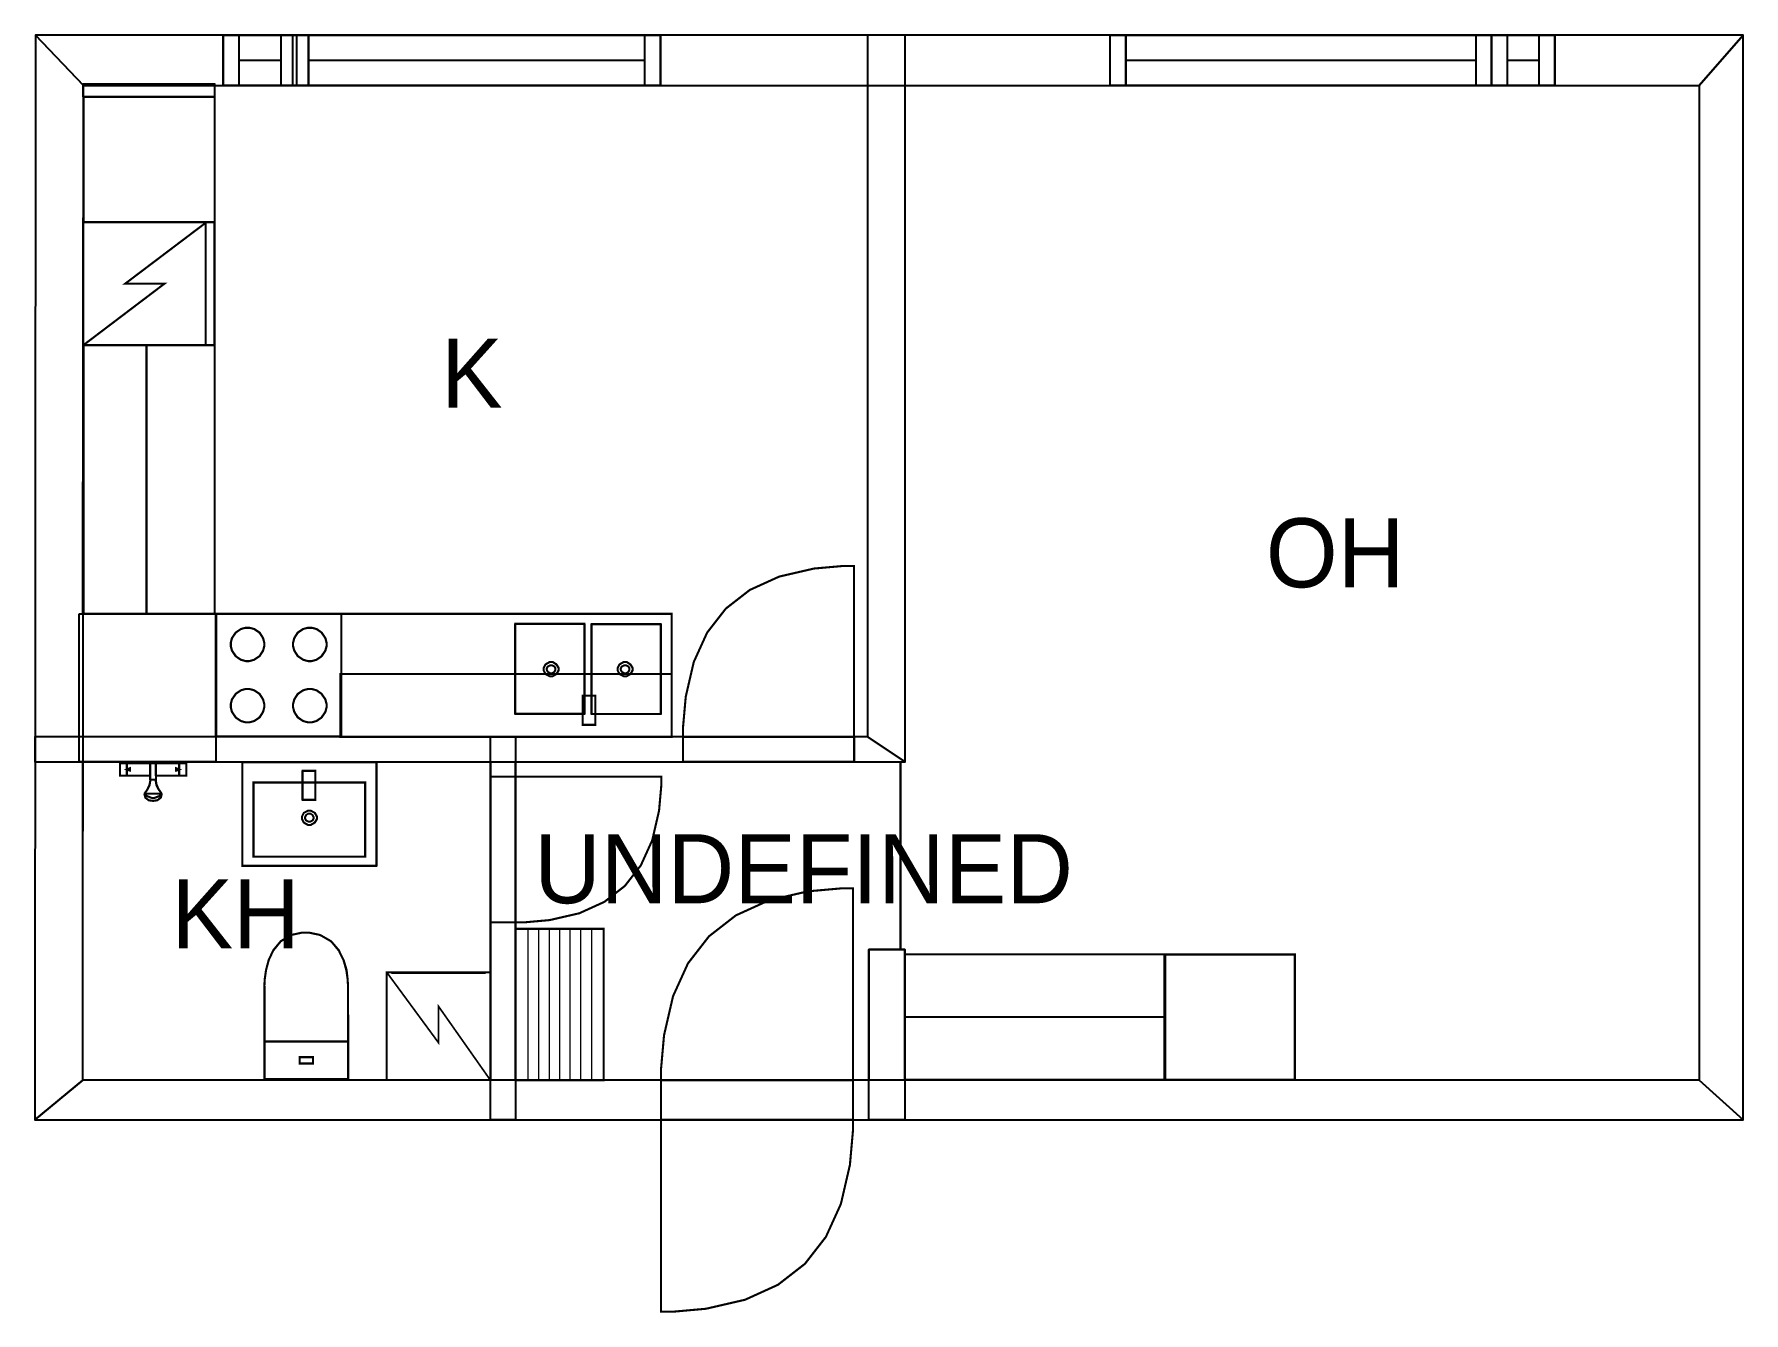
# Model space of a CAD drawing. Extents: x 1.76 to 10.27, y 0 to 6.36.
import ezdxf

# ---------------------------------------------------------------- set-up
doc = ezdxf.new("R2010")
doc.units = 0
doc.layers.get('0').update_dxf_attribs({"linetype": 'CONTINUOUS'})

msp = doc.modelspace()

# ---------------------------------------------------------------- linework, layer by layer
at = {"color": 0}
for points, const_width in [([(2.00082, 1.15685), (2.00353, 6.10829), (1.76394, 6.35829), (1.76107, 0.95893), (2.00082, 1.15685)], 0.00208), ([(2.00353, 6.10829), (10.0449, 6.10829), (10.2637, 6.35829), (1.76394, 6.35829), (2.00353, 6.10829)], 0.00208), ([(2.69937, 6.35829), (3.06407, 6.35829), (3.06407, 6.10829), (2.69937, 6.10829), (2.69937, 6.35829)], 0.01042), ([(2.69937, 6.35829), (3.06407, 6.35829), (3.06407, 6.10829), (2.69937, 6.10829), (2.69937, 6.35829)], 0.01042), ([(3.04508, 6.35829), (4.87457, 6.35829), (4.87457, 6.10829), (3.04508, 6.10829), (3.04508, 6.35829)], 0.01042), ([(3.04508, 6.35829), (4.87457, 6.35829), (4.87457, 6.10829), (3.04508, 6.10829), (3.04508, 6.35829)], 0.01042), ([(5.90457, 6.35829), (5.90457, 2.86578), (6.09207, 2.74078), (6.09207, 6.35829), (5.90457, 6.35829)], 0.00208), ([(7.11268, 6.35829), (9.01133, 6.35829), (9.01133, 6.10829), (7.11268, 6.10829), (7.11268, 6.35829)], 0.01042), ([(7.11268, 6.35829), (9.01133, 6.35829), (9.01133, 6.10829), (7.11268, 6.10829), (7.11268, 6.35829)], 0.01042), ([(9.01133, 6.35829), (9.32574, 6.35829), (9.32574, 6.10829), (9.01133, 6.10829), (9.01133, 6.35829)], 0.01042), ([(9.01133, 6.35829), (9.32574, 6.35829), (9.32574, 6.10829), (9.01133, 6.10829), (9.01133, 6.35829)], 0.01042), ([(10.0449, 6.10829), (10.0449, 1.15685), (10.2637, 0.95893), (10.2637, 6.35829), (10.0449, 6.10829)], 0.00208), ([(2.00401, 6.05208), (2.00401, 5.42708), (2.65631, 5.42708), (2.65631, 6.05208), (2.00401, 6.05208)], 0.01042), ([(2.0025, 6.11681), (2.0025, 6.05208), (2.65631, 6.05208), (2.65631, 6.11681), (2.0025, 6.11681)], 0.00647), ([(2.00299, 5.42708), (2.00299, 4.81565), (2.65511, 4.81565), (2.65511, 5.42708), (2.00299, 5.42708)], 0.01019), ([(2.61165, 5.42708), (2.61165, 4.81565), (2.65511, 4.81565), (2.65511, 5.42708), (2.61165, 5.42708)], 0.01019), ([(2.00439, 4.81565), (2.00439, 3.47857), (2.65576, 3.47857), (2.65576, 4.81565), (2.00439, 4.81565)], 0.01042), ([(2.00456, 4.81569), (2.00456, 3.47797), (2.31706, 3.47797), (2.31706, 4.81569), (2.00456, 4.81569)], 0.01042), ([(4.98742, 2.86578), (4.98742, 2.91569), (5.00071, 3.06526), (5.04058, 3.23817), (5.10704, 3.38444), (5.20014, 3.50412), (5.31982, 3.59722), (5.4661, 3.66368), (5.63894, 3.70356), (5.78851, 3.71685), (5.83843, 3.71685), (5.83843, 2.86578), (4.98742, 2.86578)], 0.01042), ([(1.98269, 3.47786), (2.66271, 3.47786), (2.66271, 2.74078), (1.98269, 2.74078), (1.98269, 3.47786)], 0.00208), ([(2.66271, 3.47851), (4.93056, 3.47851), (4.93056, 2.86632), (2.66271, 2.86632), (2.66271, 3.47851)], 0.01042), ([(2.66493, 3.4784), (3.28618, 3.4784), (3.28618, 2.86768), (2.66493, 2.86768), (2.66493, 3.4784)], 0.01042), ([(2.7366, 3.32596), (2.7366, 3.3341), (2.74311, 3.3584), (2.76096, 3.38488), (2.78743, 3.40278), (2.81179, 3.40929), (2.81993, 3.40929), (2.82801, 3.40929), (2.85232, 3.40278), (2.87885, 3.38488), (2.89671, 3.3584), (2.90326, 3.3341), (2.90326, 3.32596), (2.90326, 3.31787), (2.89671, 3.29351), (2.87885, 3.26704), (2.85232, 3.24918), (2.82801, 3.24262), (2.81993, 3.24262), (2.81179, 3.24262), (2.78743, 3.24918), (2.76096, 3.26704), (2.74311, 3.29351), (2.7366, 3.31787), (2.7366, 3.32596)], 0.01042), ([(3.04656, 3.32596), (3.04656, 3.3341), (3.05306, 3.3584), (3.07096, 3.38488), (3.09744, 3.40278), (3.12175, 3.40929), (3.12989, 3.40929), (3.13797, 3.40929), (3.16233, 3.40278), (3.18881, 3.38488), (3.20665, 3.3584), (3.21322, 3.3341), (3.21322, 3.32596), (3.21322, 3.31787), (3.20665, 3.29351), (3.18881, 3.26704), (3.16233, 3.24918), (3.13797, 3.24262), (3.12989, 3.24262), (3.12175, 3.24262), (3.09744, 3.24918), (3.07096, 3.26704), (3.05306, 3.29351), (3.04656, 3.31787), (3.04656, 3.32596)], 0.01042), ([(4.15224, 3.42844), (4.49631, 3.42844), (4.49631, 2.98025), (4.15224, 2.98025), (4.15224, 3.42844)], 0.01042), ([(4.53244, 3.42751), (4.87651, 3.42751), (4.87651, 2.97917), (4.53244, 2.97917), (4.53244, 3.42751)], 0.01042), ([(4.29443, 3.20253), (4.29443, 3.20899), (4.30507, 3.22835), (4.32443, 3.23899), (4.33089, 3.23899), (4.33729, 3.23899), (4.35667, 3.22835), (4.36735, 3.20899), (4.36735, 3.20253), (4.36735, 3.19613), (4.35667, 3.17676), (4.33729, 3.16607), (4.33089, 3.16607), (4.32443, 3.16607), (4.30507, 3.17676), (4.29443, 3.19613), (4.29443, 3.20253)], 0.00833), ([(4.6626, 3.20253), (4.6626, 3.20899), (4.67324, 3.22835), (4.6926, 3.23899), (4.69906, 3.23899), (4.70546, 3.23899), (4.72483, 3.22835), (4.73551, 3.20899), (4.73551, 3.20253), (4.73551, 3.19613), (4.72483, 3.17676), (4.70546, 3.16607), (4.69906, 3.16607), (4.6926, 3.16607), (4.67324, 3.17676), (4.6626, 3.19613), (4.6626, 3.20253)], 0.00833), ([(3.28271, 3.17833), (4.93056, 3.17833), (4.93056, 2.86583), (3.28271, 2.86583), (3.28271, 3.17833)], 0.01042), ([(4.31006, 3.20253), (4.31006, 3.20622), (4.31614, 3.21729), (4.32721, 3.22336), (4.33089, 3.22336), (4.33453, 3.22336), (4.3456, 3.21729), (4.35172, 3.20622), (4.35172, 3.20253), (4.35172, 3.19889), (4.3456, 3.18782), (4.33453, 3.18169), (4.33089, 3.18169), (4.32721, 3.18169), (4.31614, 3.18782), (4.31006, 3.19889), (4.31006, 3.20253)], 0.00833), ([(4.67822, 3.20253), (4.67822, 3.20622), (4.68431, 3.21729), (4.69536, 3.22336), (4.69906, 3.22336), (4.70269, 3.22336), (4.71376, 3.21729), (4.71989, 3.20622), (4.71989, 3.20253), (4.71989, 3.19889), (4.71376, 3.18782), (4.70269, 3.18169), (4.69906, 3.18169), (4.69536, 3.18169), (4.68431, 3.18782), (4.67822, 3.19889), (4.67822, 3.20253)], 0.00833), ([(2.7366, 3.02106), (2.7366, 3.02919), (2.74311, 3.0535), (2.76096, 3.07997), (2.78743, 3.09787), (2.81179, 3.10439), (2.81993, 3.10439), (2.82801, 3.10439), (2.85232, 3.09787), (2.87885, 3.07997), (2.89671, 3.0535), (2.90326, 3.02919), (2.90326, 3.02106), (2.90326, 3.01297), (2.89671, 2.98867), (2.87885, 2.96212), (2.85232, 2.94428), (2.82801, 2.93772), (2.81993, 2.93772), (2.81179, 2.93772), (2.78743, 2.94428), (2.76096, 2.96212), (2.74311, 2.98867), (2.7366, 3.01297), (2.7366, 3.02106)], 0.01042), ([(3.04656, 3.02106), (3.04656, 3.02919), (3.05306, 3.0535), (3.07096, 3.07997), (3.09744, 3.09787), (3.12175, 3.10439), (3.12989, 3.10439), (3.13797, 3.10439), (3.16233, 3.09787), (3.18881, 3.07997), (3.20665, 3.0535), (3.21322, 3.02919), (3.21322, 3.02106), (3.21322, 3.01297), (3.20665, 2.98867), (3.18881, 2.96212), (3.16233, 2.94428), (3.13797, 2.93772), (3.12989, 2.93772), (3.12175, 2.93772), (3.09744, 2.94428), (3.07096, 2.96212), (3.05306, 2.98867), (3.04656, 3.01297), (3.04656, 3.02106)], 0.01042), ([(4.48807, 3.07107), (4.55057, 3.07107), (4.55057, 2.92524), (4.48807, 2.92524), (4.48807, 3.07107)], 0.01042), ([(5.90457, 2.86578), (1.7621, 2.86578), (1.7621, 2.74078), (6.09207, 2.74078), (5.90457, 2.86578)], 0.00208), ([(4.02854, 2.86578), (4.15354, 2.86578), (4.15354, 0.95893), (4.02854, 0.95893), (4.02854, 2.86578)], 0.00208), ([(4.98742, 2.86578), (5.83843, 2.86578), (5.83843, 2.74078), (4.98742, 2.74078), (4.98742, 2.86578)], 0.01042), ([(4.98742, 2.86578), (5.83843, 2.86578), (5.83843, 2.74078), (4.98742, 2.74078), (4.98742, 2.86578)], 0.01042), ([(2.18571, 2.73562), (2.21903, 2.73562), (2.21903, 2.6721), (2.18571, 2.6721), (2.18571, 2.73562)], 0.01042), ([(2.21903, 2.73562), (2.33572, 2.73562), (2.33572, 2.6721), (2.21903, 2.6721), (2.21903, 2.73562)], 0.01042), ([(2.33572, 2.73562), (2.36382, 2.73562), (2.36382, 2.65229), (2.35678, 2.65229), (2.34099, 2.65229), (2.33572, 2.65229), (2.33572, 2.67312), (2.33572, 2.72), (2.33572, 2.73562)], 0.01042), ([(2.36382, 2.73562), (2.48047, 2.73562), (2.48047, 2.6721), (2.36382, 2.6721), (2.36382, 2.73562)], 0.01042), ([(2.47944, 2.73562), (2.51486, 2.73562), (2.51486, 2.6721), (2.47944, 2.6721), (2.47944, 2.73562)], 0.01042), ([(2.79411, 2.74035), (3.46099, 2.74035), (3.46099, 2.22368), (2.79411, 2.22368), (2.79411, 2.74035)], 0.01042), ([(2.21903, 2.70335), (2.22222, 2.70458), (2.23188, 2.70844), (2.23465, 2.70958), (2.23465, 2.70958), (2.23465, 2.70817), (2.23465, 2.70389), (2.23465, 2.6996), (2.23465, 2.69814), (2.23465, 2.69814), (2.23226, 2.69879), (2.22228, 2.70221), (2.21903, 2.70335)], 0.01042), ([(2.47944, 2.70335), (2.47618, 2.70458), (2.46653, 2.70844), (2.46382, 2.70958), (2.46382, 2.70958), (2.46382, 2.70817), (2.46382, 2.70389), (2.46382, 2.6996), (2.46382, 2.69814), (2.46382, 2.69814), (2.46615, 2.69879), (2.47613, 2.70221), (2.47944, 2.70335)], 0.01042), ([(2.84972, 2.63932), (3.40549, 2.63932), (3.40549, 2.26932), (2.84972, 2.26932), (2.84972, 2.63932)], 0.01042), ([(3.09424, 2.69732), (3.15674, 2.69732), (3.15674, 2.55149), (3.09424, 2.55149), (3.09424, 2.69732)], 0.01042), ([(4.02854, 2.66797), (4.15354, 2.66797), (4.15354, 1.94228), (4.02854, 1.94228), (4.02854, 2.66797)], 0.01042), ([(4.02854, 2.66797), (4.15354, 2.66797), (4.15354, 1.94228), (4.02854, 1.94228), (4.02854, 2.66797)], 0.01042), ([(4.15354, 1.94228), (4.19601, 1.94228), (4.32362, 1.95367), (4.47103, 1.98768), (4.59576, 2.04438), (4.69781, 2.12375), (4.77718, 2.22581), (4.83388, 2.35053), (4.86789, 2.49794), (4.87929, 2.62549), (4.87929, 2.66797), (4.15354, 2.66797), (4.15354, 1.94228)], 0.01042), ([(3.16401, 2.46311), (3.16401, 2.45671), (3.15332, 2.43733), (3.13396, 2.42665), (3.12756, 2.42665), (3.1211, 2.42665), (3.10172, 2.43733), (3.0911, 2.45671), (3.0911, 2.46311), (3.0911, 2.46957), (3.10172, 2.48893), (3.1211, 2.49957), (3.12756, 2.49957), (3.13396, 2.49957), (3.15332, 2.48893), (3.16401, 2.46957), (3.16401, 2.46311)], 0.00833), ([(3.14839, 2.46311), (3.14839, 2.45947), (3.14225, 2.4484), (3.13118, 2.44228), (3.12756, 2.44228), (3.12386, 2.44228), (3.11279, 2.4484), (3.10672, 2.45947), (3.10672, 2.46311), (3.10672, 2.46679), (3.11279, 2.47786), (3.12386, 2.48394), (3.12756, 2.48394), (3.13118, 2.48394), (3.14225, 2.47786), (3.14839, 2.46679), (3.14839, 2.46311)], 0.00833), ([(4.87782, 1.15685), (4.87782, 1.21284), (4.89274, 1.3807), (4.9375, 1.57465), (5.0121, 1.73876), (5.11654, 1.87304), (5.25082, 1.97749), (5.41493, 2.05208), (5.60889, 2.09685), (5.77669, 2.11176), (5.83268, 2.11176), (5.83268, 1.15685), (4.87782, 1.15685)], 0.01042), ([(2.90419, 1.61763), (2.90419, 1.61763), (2.90408, 1.62939), (2.90571, 1.66037), (2.91183, 1.70421), (2.92529, 1.75444), (2.94883, 1.80469), (2.98529, 1.84853), (3.03743, 1.8795), (3.0905, 1.89122), (3.10818, 1.89122), (3.12646, 1.89122), (3.18132, 1.8795), (3.2354, 1.84853), (3.27322, 1.80469), (3.29764, 1.75444), (3.31164, 1.70421), (3.31803, 1.66037), (3.31976, 1.62939), (3.31972, 1.61763), (3.31972, 1.61763), (3.32081, 1.34934), (2.90419, 1.34934), (2.90419, 1.61763)], 0.01042), ([(4.15397, 1.90994), (4.15397, 1.15685), (4.5919, 1.15685), (4.5919, 1.90994), (4.15397, 1.90994)], 0.01042), ([(5.91238, 1.80735), (6.09158, 1.80735), (6.09158, 0.95893), (5.91238, 0.95893), (5.91238, 1.80735)], 0.00208), ([(6.09158, 1.78381), (7.38243, 1.78381), (7.38243, 1.1588), (6.09158, 1.1588), (6.09158, 1.78381)], 0.01042), ([(7.38721, 1.78299), (8.03212, 1.78299), (8.03212, 1.15799), (7.38721, 1.15799), (7.38721, 1.78299)], 0.01042), ([(3.51238, 1.69428), (4.02849, 1.69428), (4.02849, 1.15685), (3.51238, 1.15685), (3.51238, 1.69428)], 0.0086), ([(2.90419, 1.34934), (3.32075, 1.34934), (3.32075, 1.16206), (2.90419, 1.16206), (2.90419, 1.34934)], 0.01042), ([(3.07937, 1.27148), (3.14556, 1.27148), (3.14556, 1.23991), (3.07937, 1.23991), (3.07937, 1.27148)], 0.01042), ([(10.0449, 1.15685), (2.00082, 1.15685), (1.76107, 0.95893), (10.2637, 0.95893), (10.0449, 1.15685)], 0.00208), ([(4.87782, 1.15685), (5.83268, 1.15685), (5.83268, 0.95893), (4.87782, 0.95893), (4.87782, 1.15685)], 0.01042), ([(4.87782, 1.15685), (5.83268, 1.15685), (5.83268, 0.95893), (4.87782, 0.95893), (4.87782, 1.15685)], 0.01042), ([(5.83268, 0.95893), (5.83268, 0.90299), (5.81776, 0.73513), (5.773, 0.54118), (5.6984, 0.37706), (5.59397, 0.24279), (5.45969, 0.13835), (5.29557, 0.06375), (5.10161, 0.01899), (4.93375, 0.00401), (4.87782, 0.00401), (4.87782, 0.95893), (5.83268, 0.95893)], 0.01042)]:
    msp.add_lwpolyline(points, close=True, dxfattribs=dict(at, const_width=const_width))
for points in [[(2.00082, 1.15685), (2.00353, 6.10829), (1.76394, 6.35829), (1.76107, 0.95893), (2.00082, 1.15685)], [(2.00353, 6.10829), (10.0449, 6.10829), (10.2637, 6.35829), (1.76394, 6.35829), (2.00353, 6.10829)], [(5.90457, 6.35829), (5.90457, 2.86578), (6.09207, 2.74078), (6.09207, 6.35829), (5.90457, 6.35829)], [(10.0449, 6.10829), (10.0449, 1.15685), (10.2637, 0.95893), (10.2637, 6.35829), (10.0449, 6.10829)], [(1.98269, 3.47786), (2.66271, 3.47786), (2.66271, 2.74078), (1.98269, 2.74078), (1.98269, 3.47786)], [(5.90457, 2.86578), (1.7621, 2.86578), (1.7621, 2.74078), (6.09207, 2.74078), (5.90457, 2.86578)], [(4.02854, 2.86578), (4.15354, 2.86578), (4.15354, 0.95893), (4.02854, 0.95893), (4.02854, 2.86578)], [(5.91238, 1.80735), (6.09158, 1.80735), (6.09158, 0.95893), (5.91238, 0.95893), (5.91238, 1.80735)], [(10.0449, 1.15685), (2.00082, 1.15685), (1.76107, 0.95893), (10.2637, 0.95893), (10.0449, 1.15685)]]:
    msp.add_lwpolyline(points, close=True, dxfattribs=at)
at = {"color": 7}
for points in [[(2.69937, 6.35829), (3.06407, 6.35829), (3.06407, 6.10829), (2.69937, 6.10829), (2.69937, 6.35829)], [(2.69937, 6.35829), (3.06407, 6.35829), (3.06407, 6.10829), (2.69937, 6.10829), (2.69937, 6.35829)], [(3.04508, 6.35829), (4.87457, 6.35829), (4.87457, 6.10829), (3.04508, 6.10829), (3.04508, 6.35829)], [(3.04508, 6.35829), (4.87457, 6.35829), (4.87457, 6.10829), (3.04508, 6.10829), (3.04508, 6.35829)], [(7.11268, 6.35829), (9.01133, 6.35829), (9.01133, 6.10829), (7.11268, 6.10829), (7.11268, 6.35829)], [(7.11268, 6.35829), (9.01133, 6.35829), (9.01133, 6.10829), (7.11268, 6.10829), (7.11268, 6.35829)], [(9.01133, 6.35829), (9.32574, 6.35829), (9.32574, 6.10829), (9.01133, 6.10829), (9.01133, 6.35829)], [(9.01133, 6.35829), (9.32574, 6.35829), (9.32574, 6.10829), (9.01133, 6.10829), (9.01133, 6.35829)], [(5.90457, 2.86578), (2.66271, 2.86578), (2.66271, 3.47786), (2.00082, 3.47786), (2.00353, 6.10829), (5.90457, 6.10829), (5.90457, 2.86578)], [(2.0025, 6.11681), (2.65631, 6.11681), (2.65631, 6.05208), (2.0025, 6.05208), (2.0025, 6.11681)], [(2.00401, 6.05208), (2.65631, 6.05208), (2.65631, 5.42708), (2.00401, 5.42708), (2.00401, 6.05208)], [(10.0449, 1.15685), (6.09158, 1.15685), (6.09158, 1.80735), (6.0695, 1.80735), (6.0695, 2.74078), (6.09207, 2.74078), (6.09207, 6.10829), (10.0449, 6.10829), (10.0449, 1.15685)], [(2.00299, 5.42708), (2.65511, 5.42708), (2.65511, 4.81565), (2.00299, 4.81565), (2.00299, 5.42708)], [(2.61165, 5.42708), (2.65511, 5.42708), (2.65511, 4.81565), (2.61165, 4.81565), (2.61165, 5.42708)], [(2.00439, 4.81565), (2.65576, 4.81565), (2.65576, 3.47857), (2.00439, 3.47857), (2.00439, 4.81565)], [(2.66271, 3.47851), (4.93056, 3.47851), (4.93056, 2.86632), (2.66271, 2.86632), (2.66271, 3.47851)], [(2.66493, 3.4784), (3.28618, 3.4784), (3.28618, 2.86768), (2.66493, 2.86768), (2.66493, 3.4784)], [(2.7366, 3.32596), (2.7366, 3.3341), (2.74311, 3.3584), (2.76096, 3.38488), (2.78743, 3.40278), (2.81179, 3.40929), (2.81993, 3.40929), (2.82801, 3.40929), (2.85232, 3.40278), (2.87885, 3.38488), (2.89671, 3.3584), (2.90326, 3.3341), (2.90326, 3.32596), (2.90326, 3.31787), (2.89671, 3.29351), (2.87885, 3.26704), (2.85232, 3.24918), (2.82801, 3.24262), (2.81993, 3.24262), (2.81179, 3.24262), (2.78743, 3.24918), (2.76096, 3.26704), (2.74311, 3.29351), (2.7366, 3.31787), (2.7366, 3.32596)], [(3.04656, 3.32596), (3.04656, 3.3341), (3.05306, 3.3584), (3.07096, 3.38488), (3.09744, 3.40278), (3.12175, 3.40929), (3.12989, 3.40929), (3.13797, 3.40929), (3.16233, 3.40278), (3.18881, 3.38488), (3.20665, 3.3584), (3.21322, 3.3341), (3.21322, 3.32596), (3.21322, 3.31787), (3.20665, 3.29351), (3.18881, 3.26704), (3.16233, 3.24918), (3.13797, 3.24262), (3.12989, 3.24262), (3.12175, 3.24262), (3.09744, 3.24918), (3.07096, 3.26704), (3.05306, 3.29351), (3.04656, 3.31787), (3.04656, 3.32596)], [(4.15224, 3.42844), (4.49631, 3.42844), (4.49631, 2.98025), (4.15224, 2.98025), (4.15224, 3.42844)], [(4.53244, 3.42751), (4.87651, 3.42751), (4.87651, 2.97917), (4.53244, 2.97917), (4.53244, 3.42751)], [(4.29443, 3.20253), (4.29443, 3.20899), (4.30507, 3.22835), (4.32443, 3.23899), (4.33089, 3.23899), (4.33729, 3.23899), (4.35667, 3.22835), (4.36735, 3.20899), (4.36735, 3.20253), (4.36735, 3.19613), (4.35667, 3.17676), (4.33729, 3.16607), (4.33089, 3.16607), (4.32443, 3.16607), (4.30507, 3.17676), (4.29443, 3.19613), (4.29443, 3.20253)], [(4.6626, 3.20253), (4.6626, 3.20899), (4.67324, 3.22835), (4.6926, 3.23899), (4.69906, 3.23899), (4.70546, 3.23899), (4.72483, 3.22835), (4.73551, 3.20899), (4.73551, 3.20253), (4.73551, 3.19613), (4.72483, 3.17676), (4.70546, 3.16607), (4.69906, 3.16607), (4.6926, 3.16607), (4.67324, 3.17676), (4.6626, 3.19613), (4.6626, 3.20253)], [(4.31006, 3.20253), (4.31006, 3.20622), (4.31614, 3.21729), (4.32721, 3.22336), (4.33089, 3.22336), (4.33453, 3.22336), (4.3456, 3.21729), (4.35172, 3.20622), (4.35172, 3.20253), (4.35172, 3.19889), (4.3456, 3.18782), (4.33453, 3.18169), (4.33089, 3.18169), (4.32721, 3.18169), (4.31614, 3.18782), (4.31006, 3.19889), (4.31006, 3.20253)], [(4.67822, 3.20253), (4.67822, 3.20622), (4.68431, 3.21729), (4.69536, 3.22336), (4.69906, 3.22336), (4.70269, 3.22336), (4.71376, 3.21729), (4.71989, 3.20622), (4.71989, 3.20253), (4.71989, 3.19889), (4.71376, 3.18782), (4.70269, 3.18169), (4.69906, 3.18169), (4.69536, 3.18169), (4.68431, 3.18782), (4.67822, 3.19889), (4.67822, 3.20253)], [(2.7366, 3.02106), (2.7366, 3.02919), (2.74311, 3.0535), (2.76096, 3.07997), (2.78743, 3.09787), (2.81179, 3.10439), (2.81993, 3.10439), (2.82801, 3.10439), (2.85232, 3.09787), (2.87885, 3.07997), (2.89671, 3.0535), (2.90326, 3.02919), (2.90326, 3.02106), (2.90326, 3.01297), (2.89671, 2.98867), (2.87885, 2.96212), (2.85232, 2.94428), (2.82801, 2.93772), (2.81993, 2.93772), (2.81179, 2.93772), (2.78743, 2.94428), (2.76096, 2.96212), (2.74311, 2.98867), (2.7366, 3.01297), (2.7366, 3.02106)], [(3.04656, 3.02106), (3.04656, 3.02919), (3.05306, 3.0535), (3.07096, 3.07997), (3.09744, 3.09787), (3.12175, 3.10439), (3.12989, 3.10439), (3.13797, 3.10439), (3.16233, 3.09787), (3.18881, 3.07997), (3.20665, 3.0535), (3.21322, 3.02919), (3.21322, 3.02106), (3.21322, 3.01297), (3.20665, 2.98867), (3.18881, 2.96212), (3.16233, 2.94428), (3.13797, 2.93772), (3.12989, 2.93772), (3.12175, 2.93772), (3.09744, 2.94428), (3.07096, 2.96212), (3.05306, 2.98867), (3.04656, 3.01297), (3.04656, 3.02106)], [(4.48807, 3.07107), (4.55057, 3.07107), (4.55057, 2.92524), (4.48807, 2.92524), (4.48807, 3.07107)], [(4.98742, 2.86578), (5.83843, 2.86578), (5.83843, 2.74078), (4.98742, 2.74078), (4.98742, 2.86578)], [(4.98742, 2.86578), (5.83843, 2.86578), (5.83843, 2.74078), (4.98742, 2.74078), (4.98742, 2.86578)], [(2.00082, 2.74078), (4.02854, 2.74078), (4.02854, 1.15685), (2.00082, 1.15685), (2.00082, 2.74078)], [(2.18571, 2.73562), (2.21903, 2.73562), (2.21903, 2.6721), (2.18571, 2.6721), (2.18571, 2.73562)], [(2.21903, 2.73562), (2.33572, 2.73562), (2.33572, 2.6721), (2.21903, 2.6721), (2.21903, 2.73562)], [(2.33572, 2.73562), (2.36382, 2.73562), (2.36382, 2.65229), (2.35678, 2.65229), (2.34099, 2.65229), (2.33572, 2.65229), (2.33572, 2.67312), (2.33572, 2.72), (2.33572, 2.73562)], [(2.36382, 2.73562), (2.48047, 2.73562), (2.48047, 2.6721), (2.36382, 2.6721), (2.36382, 2.73562)], [(2.47944, 2.73562), (2.51486, 2.73562), (2.51486, 2.6721), (2.47944, 2.6721), (2.47944, 2.73562)], [(2.79411, 2.74035), (3.46099, 2.74035), (3.46099, 2.22368), (2.79411, 2.22368), (2.79411, 2.74035)], [(6.0695, 1.80735), (5.91238, 1.80735), (5.91238, 1.15685), (4.15354, 1.15685), (4.15354, 2.74078), (6.0695, 2.74078), (6.0695, 1.80735)], [(2.21903, 2.70335), (2.22222, 2.70458), (2.23188, 2.70844), (2.23465, 2.70958), (2.23465, 2.70958), (2.23465, 2.70817), (2.23465, 2.70389), (2.23465, 2.6996), (2.23465, 2.69814), (2.23465, 2.69814), (2.23226, 2.69879), (2.22228, 2.70221), (2.21903, 2.70335)], [(2.33572, 2.65229), (2.33572, 2.646), (2.33203, 2.62706), (2.3221, 2.60465), (2.31901, 2.60021), (2.31799, 2.59868), (2.30778, 2.5841), (2.30757, 2.58251), (2.30701, 2.57969), (2.31119, 2.56315), (2.32785, 2.55024), (2.33361, 2.54915), (2.3349, 2.54893), (2.3464, 2.54812), (2.35026, 2.54812), (2.34924, 2.54812), (2.35335, 2.54812), (2.36458, 2.54893), (2.36589, 2.54915), (2.37158, 2.55024), (2.38829, 2.56315), (2.39242, 2.57969), (2.39193, 2.58251), (2.39165, 2.5841), (2.38151, 2.59868), (2.38049, 2.60021), (2.37733, 2.60465), (2.36746, 2.62706), (2.36382, 2.646), (2.36382, 2.65229)], [(2.47944, 2.70335), (2.47618, 2.70458), (2.46653, 2.70844), (2.46382, 2.70958), (2.46382, 2.70958), (2.46382, 2.70817), (2.46382, 2.70389), (2.46382, 2.6996), (2.46382, 2.69814), (2.46382, 2.69814), (2.46615, 2.69879), (2.47613, 2.70221), (2.47944, 2.70335)], [(2.84972, 2.63932), (3.40549, 2.63932), (3.40549, 2.26932), (2.84972, 2.26932), (2.84972, 2.63932)], [(3.09424, 2.69732), (3.15674, 2.69732), (3.15674, 2.55149), (3.09424, 2.55149), (3.09424, 2.69732)], [(4.02854, 2.66797), (4.15354, 2.66797), (4.15354, 1.94228), (4.02854, 1.94228), (4.02854, 2.66797)], [(4.02854, 2.66797), (4.15354, 2.66797), (4.15354, 1.94228), (4.02854, 1.94228), (4.02854, 2.66797)], [(2.30757, 2.58149), (2.30778, 2.581), (2.31967, 2.57081), (2.34343, 2.56168), (2.35135, 2.56168), (2.35758, 2.56196), (2.38021, 2.57118), (2.39139, 2.581), (2.39193, 2.58149)], [(3.16401, 2.46311), (3.16401, 2.45671), (3.15332, 2.43733), (3.13396, 2.42665), (3.12756, 2.42665), (3.1211, 2.42665), (3.10172, 2.43733), (3.0911, 2.45671), (3.0911, 2.46311), (3.0911, 2.46957), (3.10172, 2.48893), (3.1211, 2.49957), (3.12756, 2.49957), (3.13396, 2.49957), (3.15332, 2.48893), (3.16401, 2.46957), (3.16401, 2.46311)], [(3.14839, 2.46311), (3.14839, 2.45947), (3.14225, 2.4484), (3.13118, 2.44228), (3.12756, 2.44228), (3.12386, 2.44228), (3.11279, 2.4484), (3.10672, 2.45947), (3.10672, 2.46311), (3.10672, 2.46679), (3.11279, 2.47786), (3.12386, 2.48394), (3.12756, 2.48394), (3.13118, 2.48394), (3.14225, 2.47786), (3.14839, 2.46679), (3.14839, 2.46311)], [(2.90419, 1.61763), (2.90419, 1.61763), (2.90408, 1.62939), (2.90571, 1.66037), (2.91183, 1.70421), (2.92529, 1.75444), (2.94883, 1.80469), (2.98529, 1.84853), (3.03743, 1.8795), (3.0905, 1.89122), (3.10818, 1.89122), (3.12646, 1.89122), (3.18132, 1.8795), (3.2354, 1.84853), (3.27322, 1.80469), (3.29764, 1.75444), (3.31164, 1.70421), (3.31803, 1.66037), (3.31976, 1.62939), (3.31972, 1.61763), (3.31972, 1.61763), (3.32081, 1.34934), (2.90419, 1.34934), (2.90419, 1.61763)], [(4.15397, 1.90994), (4.5919, 1.90994), (4.5919, 1.15685), (4.15397, 1.15685), (4.15397, 1.90994)], [(6.09158, 1.78381), (7.38243, 1.78381), (7.38243, 1.1588), (6.09158, 1.1588), (6.09158, 1.78381)], [(7.38721, 1.78299), (8.03212, 1.78299), (8.03212, 1.15799), (7.38721, 1.15799), (7.38721, 1.78299)], [(3.51238, 1.69428), (4.02849, 1.69428), (4.02849, 1.15685), (3.51238, 1.15685), (3.51238, 1.69428)], [(2.90419, 1.34934), (3.32075, 1.34934), (3.32075, 1.16206), (2.90419, 1.16206), (2.90419, 1.34934)], [(3.07937, 1.27148), (3.14556, 1.27148), (3.14556, 1.23991), (3.07937, 1.23991), (3.07937, 1.27148)], [(4.87782, 1.15685), (5.83268, 1.15685), (5.83268, 0.95893), (4.87782, 0.95893), (4.87782, 1.15685)], [(4.87782, 1.15685), (5.83268, 1.15685), (5.83268, 0.95893), (4.87782, 0.95893), (4.87782, 1.15685)]]:
    msp.add_lwpolyline(points, close=True, dxfattribs=at)
at = {"color": 0}
for points, const_width in [([(2.7775, 6.10829), (2.7775, 6.35829)], 0.01042), ([(2.98589, 6.10829), (2.98589, 6.35829)], 0.01042), ([(3.12326, 6.10829), (3.12326, 6.35829)], 0.01042), ([(4.7965, 6.10829), (4.7965, 6.35829)], 0.01042), ([(7.19086, 6.10829), (7.19086, 6.35829)], 0.01042), ([(8.93321, 6.10829), (8.93321, 6.35829)], 0.01042), ([(9.08946, 6.10829), (9.08946, 6.35829)], 0.01042), ([(9.24756, 6.10829), (9.24756, 6.35829)], 0.01042), ([(2.7775, 6.23329), (2.98589, 6.23329)], 0.01042), ([(3.12326, 6.23329), (4.7965, 6.23329)], 0.01042), ([(7.19086, 6.23329), (8.93321, 6.23329)], 0.01042), ([(9.08946, 6.23329), (9.24756, 6.23329)], 0.01042), ([(2.00299, 4.81565), (2.40625, 5.12136), (2.21061, 5.12136), (2.6149, 5.42708)], 0.01019), ([(2.33572, 2.65229), (2.33572, 2.646), (2.33203, 2.62706), (2.3221, 2.60465), (2.31901, 2.60021), (2.31799, 2.59868), (2.30778, 2.5841), (2.30757, 2.58251), (2.30701, 2.57969), (2.31119, 2.56315), (2.32785, 2.55024), (2.33361, 2.54915), (2.3349, 2.54893), (2.3464, 2.54812), (2.35026, 2.54812), (2.34924, 2.54812), (2.35335, 2.54812), (2.36458, 2.54893), (2.36589, 2.54915), (2.37158, 2.55024), (2.38829, 2.56315), (2.39242, 2.57969), (2.39193, 2.58251), (2.39165, 2.5841), (2.38151, 2.59868), (2.38049, 2.60021), (2.37733, 2.60465), (2.36746, 2.62706), (2.36382, 2.646), (2.36382, 2.65229)], 0.01042), ([(2.30757, 2.58149), (2.30778, 2.581), (2.31967, 2.57081), (2.34343, 2.56168), (2.35135, 2.56168), (2.35758, 2.56196), (2.38021, 2.57118), (2.39139, 2.581), (2.39193, 2.58149)], 0.01042), ([(4.21528, 1.15685), (4.21528, 1.90989)], 0.00677), ([(4.26932, 1.15685), (4.26932, 1.90989)], 0.00677), ([(4.32183, 1.15685), (4.32183, 1.90989)], 0.00677), ([(4.37294, 1.15685), (4.37294, 1.90989)], 0.00677), ([(4.42546, 1.15685), (4.42546, 1.90989)], 0.00677), ([(4.47803, 1.15685), (4.47803, 1.90989)], 0.00677), ([(4.53201, 1.15685), (4.53201, 1.90989)], 0.00677), ([(4.02849, 1.15685), (3.77046, 1.52408), (3.77046, 1.34315), (3.51238, 1.69428)], 0.0086), ([(4.00526, 1.68892), (3.5356, 1.68892)], 0.0086)]:
    msp.add_lwpolyline(points, dxfattribs=dict(at, const_width=const_width))
at = {"color": 7, "const_width": 0.00208}
for points in [[(5.90457, 2.86578), (2.66271, 2.86578), (2.66271, 3.47786), (2.00082, 3.47786), (2.00353, 6.10829), (5.90457, 6.10829), (5.90457, 2.86578)], [(10.0449, 1.15685), (6.09158, 1.15685), (6.09158, 1.80735), (6.0695, 1.80735), (6.0695, 2.74078), (6.09207, 2.74078), (6.09207, 6.10829), (10.0449, 6.10829), (10.0449, 1.15685)], [(2.00082, 2.74078), (4.02854, 2.74078), (4.02854, 1.15685), (2.00082, 1.15685), (2.00082, 2.74078)], [(6.0695, 1.80735), (5.91238, 1.80735), (5.91238, 1.15685), (4.15354, 1.15685), (4.15354, 2.74078), (6.0695, 2.74078), (6.0695, 1.80735)]]:
    msp.add_lwpolyline(points, close=True, dxfattribs=at)
at = {"color": 253, "const_width": 0.01042}
msp.add_lwpolyline([(7.38243, 1.47131), (6.09158, 1.47131)], dxfattribs=at)

# ---------------------------------------------------------------- texts
at = {"color": 0}
for s, p in [('K', (3.78282, 4.50389)), ('OH', (7.88778, 3.61004)), ('UNDEFINED', (4.24631, 2.03761)), ('KH', (2.44176, 1.81314))]:
    msp.add_text(s, height=0.34375, dxfattribs=at).set_placement(p)

doc.saveas('drawing.dxf')
